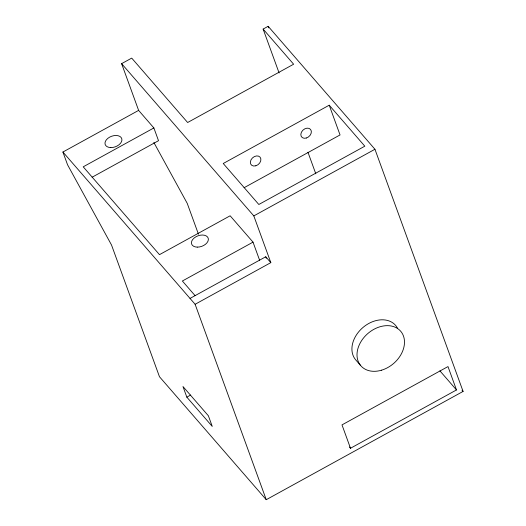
<?xml version="1.0" encoding="UTF-8"?>
<svg xmlns="http://www.w3.org/2000/svg" width="526" height="526" viewBox="0 0 526 526"><rect width="100%" height="100%" fill="white"/><g stroke="black" fill="none" stroke-linecap="round" stroke-linejoin="round"><path stroke-width="0.79" d="M138.621 110.388L121.611 63.653L131.71 58.103L187.637 122.512L293.633 64.211L263.125 29.075L268.168 26.3L374.946 149.266L463.084 391.423L266.248 499.7L159.47 376.734L111.532 245.031L67.552 164.776L62.916 152.027L138.621 110.388L153.875 127.949L158.517 140.698L92.135 177.209M153.875 127.949L83.213 166.821L159.483 254.656L230.145 215.785L253.026 242.138L259.653 260.344M329.223 105.2L223.234 163.501L258.825 204.489L364.814 146.189L329.223 105.2L340.046 134.939L244.084 187.723M121.611 63.653L253.815 215.903L374.946 149.266M253.026 242.138L182.371 281.002L195.08 295.645M190.031 298.42L265.742 256.773L270.824 262.632L195.12 304.278L62.916 152.027M186.829 397.137L212.254 426.415L208.388 415.796L182.963 386.518L186.829 397.137L190.616 395.059M350.5 448.257L456.489 389.95L447.988 366.583L341.999 424.89L350.5 448.257L349.428 447.021M462.012 390.187L463.084 391.423M439.9 370.843L456.489 389.95M360.612 365.504L355.523 359.646A26.366 19.764 -41 0 1 364.603 326.173A26.366 19.764 -41 0 1 397.452 328.079M153.862 142.48L187.243 203.391L198.453 234.188M268.168 26.3L268.733 27.845M263.125 29.075L279.096 72.963M307.96 152.264L315.804 173.823M253.815 215.903L270.824 262.632M265.742 256.773L266.301 258.312M195.12 304.278L266.248 499.7M110.802 147.582A8.791 5.589 -20 0 0 121.762 138.647A8.791 5.589 -20 0 0 107.817 138.364A8.791 5.589 -20 0 0 110.802 147.582M197.243 247.128A8.791 5.589 -20 0 0 208.204 238.193A8.791 5.589 -20 0 0 194.258 237.91A8.791 5.589 -20 0 0 197.243 247.128M381.593 370.186A26.366 19.764 -41 0 0 400.884 331.472A26.366 19.764 -41 0 0 359.771 343.807A26.366 19.764 -41 0 0 381.593 370.186M306.29 138.036A5.858 4.392 -41 0 0 310.577 129.435A5.858 4.392 -41 0 0 301.437 132.171A5.858 4.392 -41 0 0 306.29 138.036M255.82 165.802A5.858 4.392 -41 0 0 260.107 157.195A5.858 4.392 -41 0 0 250.968 159.937A5.858 4.392 -41 0 0 255.82 165.802"/></g></svg>
